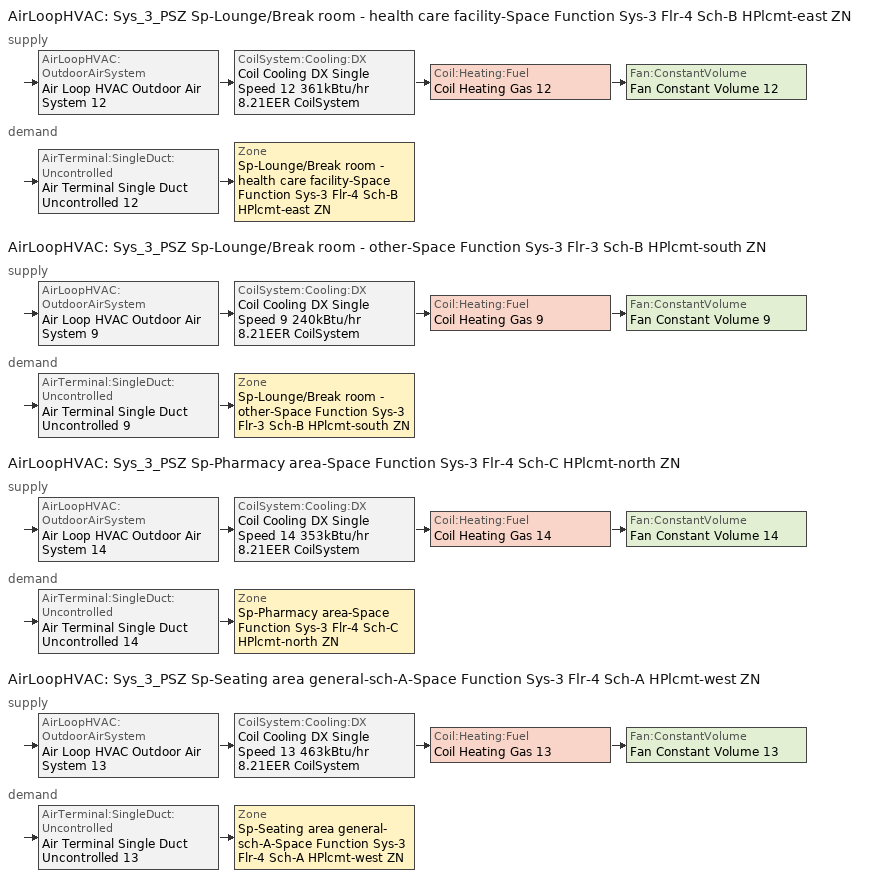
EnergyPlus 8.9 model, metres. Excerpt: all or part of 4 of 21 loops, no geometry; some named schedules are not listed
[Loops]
AirLoopHVAC 'Sys_3_PSZ Sp-Lounge/Break room - health care facility-Space Function Sys-3 Flr-4 Sch-B HPlcmt-east ZN'
 supply: AirLoopHVAC:OutdoorAirSystem 'Air Loop HVAC Outdoor Air System 12' > CoilSystem:Cooling:DX 'Coil Cooling DX Single Speed 12 361kBtu/hr 8.21EER CoilSystem' > Coil:Heating:Fuel 'Coil Heating Gas 12' > Fan:ConstantVolume 'Fan Constant Volume 12'
 demand: AirTerminal:SingleDuct:Uncontrolled 'Air Terminal Single Duct Uncontrolled 12' > Zone 'Sp-Lounge/Break room - health care facility-Space Function Sys-3 Flr-4 Sch-B HPlcmt-east ZN'
AirLoopHVAC 'Sys_3_PSZ Sp-Lounge/Break room - other-Space Function Sys-3 Flr-3 Sch-B HPlcmt-south ZN'
 supply: AirLoopHVAC:OutdoorAirSystem 'Air Loop HVAC Outdoor Air System 9' > CoilSystem:Cooling:DX 'Coil Cooling DX Single Speed 9 240kBtu/hr 8.21EER CoilSystem' > Coil:Heating:Fuel 'Coil Heating Gas 9' > Fan:ConstantVolume 'Fan Constant Volume 9'
 demand: AirTerminal:SingleDuct:Uncontrolled 'Air Terminal Single Duct Uncontrolled 9' > Zone 'Sp-Lounge/Break room - other-Space Function Sys-3 Flr-3 Sch-B HPlcmt-south ZN'
AirLoopHVAC 'Sys_3_PSZ Sp-Pharmacy area-Space Function Sys-3 Flr-4 Sch-C HPlcmt-north ZN'
 supply: AirLoopHVAC:OutdoorAirSystem 'Air Loop HVAC Outdoor Air System 14' > CoilSystem:Cooling:DX 'Coil Cooling DX Single Speed 14 353kBtu/hr 8.21EER CoilSystem' > Coil:Heating:Fuel 'Coil Heating Gas 14' > Fan:ConstantVolume 'Fan Constant Volume 14'
 demand: AirTerminal:SingleDuct:Uncontrolled 'Air Terminal Single Duct Uncontrolled 14' > Zone 'Sp-Pharmacy area-Space Function Sys-3 Flr-4 Sch-C HPlcmt-north ZN'
AirLoopHVAC 'Sys_3_PSZ Sp-Seating area general-sch-A-Space Function Sys-3 Flr-4 Sch-A HPlcmt-west ZN'
 supply: AirLoopHVAC:OutdoorAirSystem 'Air Loop HVAC Outdoor Air System 13' > CoilSystem:Cooling:DX 'Coil Cooling DX Single Speed 13 463kBtu/hr 8.21EER CoilSystem' > Coil:Heating:Fuel 'Coil Heating Gas 13' > Fan:ConstantVolume 'Fan Constant Volume 13'
 demand: AirTerminal:SingleDuct:Uncontrolled 'Air Terminal Single Duct Uncontrolled 13' > Zone 'Sp-Seating area general-sch-A-Space Function Sys-3 Flr-4 Sch-A HPlcmt-west ZN'
[ZoneControl:Thermostat] Control Object Type 1=ThermostatSetpoint:DualSetpoint
Name | Zone or ZoneList | Control Type Schedule | Control Name 1
Sp-Lounge/Break room - health care facility-Space Function Sys-3 Flr-4 Sch-B HPlcmt-east ZN Thermostat | Sp-Lounge/Break room - health care facility-Space Function Sys-3 Flr-4 Sch-B HPlcmt-east ZN | Sp-Lounge/Break room - health care facility-Space Function Sys-3 Flr-4 Sch-B HPlcmt-east ZN Thermostat Schedule | Space Function Lounge/Break room - health care facility Thermostat 2
Sp-Lounge/Break room - other-Space Function Sys-3 Flr-3 Sch-B HPlcmt-south ZN Thermostat | Sp-Lounge/Break room - other-Space Function Sys-3 Flr-3 Sch-B HPlcmt-south ZN | Sp-Lounge/Break room - other-Space Function Sys-3 Flr-3 Sch-B HPlcmt-south ZN Thermostat Schedule | Space Function Lounge/Break room - other Thermostat 2
Sp-Pharmacy area-Space Function Sys-3 Flr-4 Sch-C HPlcmt-north ZN Thermostat | Sp-Pharmacy area-Space Function Sys-3 Flr-4 Sch-C HPlcmt-north ZN | Sp-Pharmacy area-Space Function Sys-3 Flr-4 Sch-C HPlcmt-north ZN Thermostat Schedule | Space Function Pharmacy area Thermostat 2
Sp-Seating area general-sch-A-Space Function Sys-3 Flr-4 Sch-A HPlcmt-west ZN Thermostat | Sp-Seating area general-sch-A-Space Function Sys-3 Flr-4 Sch-A HPlcmt-west ZN | Sp-Seating area general-sch-A-Space Function Sys-3 Flr-4 Sch-A HPlcmt-west ZN Thermostat Schedule | Space Function Seating area general-sch-A Thermostat 2
[ThermostatSetpoint:DualSetpoint]
Name | Heating Setpoint Temperature Schedule | Cooling Setpoint Temperature Schedule
Space Function Lounge/Break room - health care facility Thermostat 2; Space Function Lounge/Break room - other Thermostat 2 | NECB-B-Thermostat Setpoint-Heating | NECB-B-Thermostat Setpoint-Cooling
Space Function Pharmacy area Thermostat 2 | NECB-C-Thermostat Setpoint-Heating | NECB-C-Thermostat Setpoint-Cooling
Space Function Seating area general-sch-A Thermostat 2 | NECB-A-Thermostat Setpoint-Heating | NECB-A-Thermostat Setpoint-Cooling
[Zone equipment]
Sp-Lounge/Break room - health care facility-Space Function Sys-3 Flr-4 Sch-B HPlcmt-east ZN: Air Terminal Single Duct Uncontrolled 12, Zone HVAC Baseboard Convective Water 12
Sp-Lounge/Break room - other-Space Function Sys-3 Flr-3 Sch-B HPlcmt-south ZN: Air Terminal Single Duct Uncontrolled 9, Zone HVAC Baseboard Convective Water 9
Sp-Pharmacy area-Space Function Sys-3 Flr-4 Sch-C HPlcmt-north ZN: Air Terminal Single Duct Uncontrolled 14, Zone HVAC Baseboard Convective Water 14
Sp-Seating area general-sch-A-Space Function Sys-3 Flr-4 Sch-A HPlcmt-west ZN: Air Terminal Single Duct Uncontrolled 13, Zone HVAC Baseboard Convective Water 13
[Sizing:Zone] Zone Cooling Design Supply Air Temperature Input Method=SupplyAirTemperature; Zone Cooling Design Supply Air Temperature {C}=13; Zone Cooling Design Supply Air Temperature Difference {deltaC}=11.11; Zone Heating Design Supply Air Temperature Input Method=SupplyAirTemperature; Zone Heating Design Supply Air Temperature {C}=43; Zone Heating Design Supply Air Temperature Difference {deltaC}=11.11; Zone Cooling Design Supply Air Humidity Ratio {kgWater/kgDryAir}=0.0085; Zone Heating Design Supply Air Humidity Ratio {kgWater/kgDryAir}=0.008; Zone Heating Sizing Factor=1.3; Zone Cooling Sizing Factor=1.1; Cooling Design Air Flow Method=DesignDay; Cooling Design Air Flow Rate {m3/s}=0; Cooling Minimum Air Flow per Zone Floor Area {m3/s-m2}=0.000762; Cooling Minimum Air Flow {m3/s}=0; Cooling Minimum Air Flow Fraction=0; Heating Design Air Flow Method=DesignDay; Heating Design Air Flow Rate {m3/s}=0; Heating Maximum Air Flow per Zone Floor Area {m3/s-m2}=0.002032; Heating Maximum Air Flow {m3/s}=0.141576; Heating Maximum Air Flow Fraction=0.3; Account for Dedicated Outdoor Air System=No
Name | Design Specification Outdoor Air Object | Design Specification Zone Air Distribution Object
Sp-Lounge/Break room - health care facility-Space Function Sys-3 Flr-4 Sch-B HPlcmt-east ZN | Space Function Lounge/Break room - health care facility Ventilation | Sp-Lounge/Break room - health care facility-Space Function Sys-3 Flr-4 Sch-B HPlcmt-east ZN Design Spec Zone Air Dist
Sp-Lounge/Break room - other-Space Function Sys-3 Flr-3 Sch-B HPlcmt-south ZN | Space Function Lounge/Break room - other Ventilation | Sp-Lounge/Break room - other-Space Function Sys-3 Flr-3 Sch-B HPlcmt-south ZN Design Spec Zone Air Dist
Sp-Pharmacy area-Space Function Sys-3 Flr-4 Sch-C HPlcmt-north ZN | Space Function Pharmacy area Ventilation | Sp-Pharmacy area-Space Function Sys-3 Flr-4 Sch-C HPlcmt-north ZN Design Spec Zone Air Dist
Sp-Seating area general-sch-A-Space Function Sys-3 Flr-4 Sch-A HPlcmt-west ZN | Space Function Seating area general-sch-A Ventilation | Sp-Seating area general-sch-A-Space Function Sys-3 Flr-4 Sch-A HPlcmt-west ZN Design Spec Zone Air Dist
[DesignSpecification:ZoneAirDistribution] Zone Air Distribution Effectiveness in Cooling Mode=1; Zone Air Distribution Effectiveness in Heating Mode=1
Sp-Lounge/Break room - health care facility-Space Function Sys-3 Flr-4 Sch-B HPlcmt-east ZN Design Spec Zone Air Dist; Sp-Lounge/Break room - other-Space Function Sys-3 Flr-3 Sch-B HPlcmt-south ZN Design Spec Zone Air Dist; Sp-Pharmacy area-Space Function Sys-3 Flr-4 Sch-C HPlcmt-north ZN Design Spec Zone Air Dist; Sp-Seating area general-sch-A-Space Function Sys-3 Flr-4 Sch-A HPlcmt-west ZN Design Spec Zone Air Dist
[Controller:MechanicalVentilation] Demand Controlled Ventilation=No; System Outdoor Air Method=ZoneSum
Name | Availability Schedule | Zone Name 1 | Design Specification Outdoor Air Object Name 1 | Design Specification Zone Air Distribution Object Name 1
Controller Mechanical Ventilation 12 | Sys_3_PSZ Sp-Lounge/Break room - health care facility-Space Function Sys-3 Flr-4 Sch-B HPlcmt-east ZN Occ Sch | Sp-Lounge/Break room - health care facility-Space Function Sys-3 Flr-4 Sch-B HPlcmt-east ZN | Space Function Lounge/Break room - health care facility Ventilation | Sp-Lounge/Break room - health care facility-Space Function Sys-3 Flr-4 Sch-B HPlcmt-east ZN Design Spec Zone Air Dist
Controller Mechanical Ventilation 9 | Sys_3_PSZ Sp-Lounge/Break room - other-Space Function Sys-3 Flr-3 Sch-B HPlcmt-south ZN Occ Sch | Sp-Lounge/Break room - other-Space Function Sys-3 Flr-3 Sch-B HPlcmt-south ZN | Space Function Lounge/Break room - other Ventilation | Sp-Lounge/Break room - other-Space Function Sys-3 Flr-3 Sch-B HPlcmt-south ZN Design Spec Zone Air Dist
Controller Mechanical Ventilation 14 | Sys_3_PSZ Sp-Pharmacy area-Space Function Sys-3 Flr-4 Sch-C HPlcmt-north ZN Occ Sch | Sp-Pharmacy area-Space Function Sys-3 Flr-4 Sch-C HPlcmt-north ZN | Space Function Pharmacy area Ventilation | Sp-Pharmacy area-Space Function Sys-3 Flr-4 Sch-C HPlcmt-north ZN Design Spec Zone Air Dist
Controller Mechanical Ventilation 13 | Sys_3_PSZ Sp-Seating area general-sch-A-Space Function Sys-3 Flr-4 Sch-A HPlcmt-west ZN Occ Sch | Sp-Seating area general-sch-A-Space Function Sys-3 Flr-4 Sch-A HPlcmt-west ZN | Space Function Seating area general-sch-A Ventilation | Sp-Seating area general-sch-A-Space Function Sys-3 Flr-4 Sch-A HPlcmt-west ZN Design Spec Zone Air Dist
[DesignSpecification:OutdoorAir] Outdoor Air Method=Sum; Outdoor Air Flow per Person {m3/s-person}=0; Outdoor Air Flow per Zone {m3/s}=0; Outdoor Air Flow Air Changes per Hour {1/hr}=0
Name | Outdoor Air Flow per Zone Floor Area {m3/s-m2}
Space Function Lounge/Break room - health care facility Ventilation | 0.00127
Space Function Lounge/Break room - other Ventilation | 0.0009398
Space Function Pharmacy area Ventilation | 0.00115011
Space Function Seating area general-sch-A Ventilation | 0.00404876
[AirTerminal:SingleDuct:Uncontrolled] Availability Schedule=Always On Discrete; Maximum Air Flow Rate {m3/s}=AutoSize
Air Terminal Single Duct Uncontrolled 12; Air Terminal Single Duct Uncontrolled 9; Air Terminal Single Duct Uncontrolled 14; Air Terminal Single Duct Uncontrolled 13
[AirLoopHVAC] Design Supply Air Flow Rate {m3/s}=AutoSize
Sys_3_PSZ Sp-Lounge/Break room - health care facility-Space Function Sys-3 Flr-4 Sch-B HPlcmt-east ZN; Sys_3_PSZ Sp-Lounge/Break room - other-Space Function Sys-3 Flr-3 Sch-B HPlcmt-south ZN; Sys_3_PSZ Sp-Pharmacy area-Space Function Sys-3 Flr-4 Sch-C HPlcmt-north ZN; Sys_3_PSZ Sp-Seating area general-sch-A-Space Function Sys-3 Flr-4 Sch-A HPlcmt-west ZN
[Sizing:System] Type of Load to Size On=Sensible; Design Outdoor Air Flow Rate {m3/s}=Autosize; Central Heating Maximum System Air Flow Ratio=1; Preheat Design Temperature {C}=7; Preheat Design Humidity Ratio {kgWater/kgDryAir}=0.008; Precool Design Temperature {C}=13; Precool Design Humidity Ratio {kgWater/kgDryAir}=0.008; Central Cooling Design Supply Air Temperature {C}=13; Central Heating Design Supply Air Temperature {C}=43; Type of Zone Sum to Use=NonCoincident; 100% Outdoor Air in Cooling=No; 100% Outdoor Air in Heating=No; Central Cooling Design Supply Air Humidity Ratio {kgWater/kgDryAir}=0.0085; Central Heating Design Supply Air Humidity Ratio {kgWater/kgDryAir}=0.008; Cooling Supply Air Flow Rate Method=DesignDay; Cooling Supply Air Flow Rate {m3/s}=0; Cooling Supply Air Flow Rate Per Floor Area {m3/s-m2}=0.00996765; Cooling Fraction of Autosized Cooling Supply Air Flow Rate=1; Cooling Supply Air Flow Rate Per Unit Cooling Capacity {m3/s-W}=3.94755e-05; Heating Supply Air Flow Rate Method=DesignDay; Heating Supply Air Flow Rate {m3/s}=0; Heating Supply Air Flow Rate Per Floor Area {m3/s-m2}=0.00996765; Heating Fraction of Autosized Heating Supply Air Flow Rate=1; Heating Fraction of Autosized Cooling Supply Air Flow Rate=1; Heating Supply Air Flow Rate Per Unit Heating Capacity {m3/s-W}=3.15882e-05; System Outdoor Air Method=ZoneSum; Zone Maximum Outdoor Air Fraction=1; Cooling Design Capacity Method=CoolingDesignCapacity; Cooling Design Capacity {W}=Autosize; Cooling Design Capacity Per Floor Area {W/m2}=234.7; Fraction of Autosized Cooling Design Capacity=1; Heating Design Capacity Method=HeatingDesignCapacity; Heating Design Capacity {W}=Autosize; Heating Design Capacity Per Floor Area {W/m2}=157; Fraction of Autosized Heating Design Capacity=1; Central Cooling Capacity Control Method=OnOff
Sys_3_PSZ Sp-Lounge/Break room - health care facility-Space Function Sys-3 Flr-4 Sch-B HPlcmt-east ZN; Sys_3_PSZ Sp-Lounge/Break room - other-Space Function Sys-3 Flr-3 Sch-B HPlcmt-south ZN; Sys_3_PSZ Sp-Pharmacy area-Space Function Sys-3 Flr-4 Sch-C HPlcmt-north ZN; Sys_3_PSZ Sp-Seating area general-sch-A-Space Function Sys-3 Flr-4 Sch-A HPlcmt-west ZN
[Controller:OutdoorAir] Minimum Outdoor Air Flow Rate {m3/s}=Autosize; Maximum Outdoor Air Flow Rate {m3/s}=Autosize; Economizer Control Type=DifferentialEnthalpy; Economizer Control Action Type=ModulateFlow; Lockout Type=NoLockout; Minimum Limit Type=FixedMinimum; High Humidity Control=No; Control High Indoor Humidity Based on Outdoor Humidity Ratio=Yes
Name | Minimum Outdoor Air Schedule | Mechanical Ventilation Controller | Heat Recovery Bypass Control Type
Controller Outdoor Air 12 | Sys_3_PSZ Sp-Lounge/Break room - health care facility-Space Function Sys-3 Flr-4 Sch-B HPlcmt-east ZN Occ Sch | Controller Mechanical Ventilation 12 | BypassWhenOAFlowGreaterThanMinimum
Controller Outdoor Air 9 | Sys_3_PSZ Sp-Lounge/Break room - other-Space Function Sys-3 Flr-3 Sch-B HPlcmt-south ZN Occ Sch | Controller Mechanical Ventilation 9 | BypassWhenWithinEconomizerLimits
Controller Outdoor Air 14 | Sys_3_PSZ Sp-Pharmacy area-Space Function Sys-3 Flr-4 Sch-C HPlcmt-north ZN Occ Sch | Controller Mechanical Ventilation 14 | BypassWhenOAFlowGreaterThanMinimum
Controller Outdoor Air 13 | Sys_3_PSZ Sp-Seating area general-sch-A-Space Function Sys-3 Flr-4 Sch-A HPlcmt-west ZN Occ Sch | Controller Mechanical Ventilation 13 | BypassWhenOAFlowGreaterThanMinimum
[HeatExchanger:AirToAir:SensibleAndLatent] Availability Schedule=Always On Discrete; Nominal Supply Air Flow Rate {m3/s}=Autosize; Sensible Effectiveness at 100% Heating Air Flow=0.5; Latent Effectiveness at 100% Heating Air Flow=0.5; Sensible Effectiveness at 75% Heating Air Flow=0.5; Latent Effectiveness at 75% Heating Air Flow=0.5; Sensible Effectiveness at 100% Cooling Air Flow=0.5; Latent Effectiveness at 100% Cooling Air Flow=0.5; Sensible Effectiveness at 75% Cooling Air Flow=0.5; Latent Effectiveness at 75% Cooling Air Flow=0.5; Supply Air Outlet Temperature Control=Yes; Heat Exchanger Type=Rotary; Frost Control Type=ExhaustOnly; Threshold Temperature {C}=-23.3; Initial Defrost Time Fraction=0.167; Rate of Defrost Time Fraction Increase {1/K}=1.44; Economizer Lockout=Yes
Name | Nominal Electric Power {W}
Sys_3_PSZ Sp-Lounge/Break room - health care facility-Space Function Sys-3 Flr-4 Sch-B HPlcmt-east ZN ERV | 1758.55
Sys_3_PSZ Sp-Pharmacy area-Space Function Sys-3 Flr-4 Sch-C HPlcmt-north ZN ERV | 1597.26
Sys_3_PSZ Sp-Seating area general-sch-A-Space Function Sys-3 Flr-4 Sch-A HPlcmt-west ZN ERV | 5496.85
[SetpointManager:OutdoorAirPretreat] Control Variable=Temperature; Minimum Setpoint Temperature {C}=-99; Maximum Setpoint Temperature {C}=99; Minimum Setpoint Humidity Ratio {kgWater/kgDryAir}=1e-05; Maximum Setpoint Humidity Ratio {kgWater/kgDryAir}=1
Setpoint Manager Outdoor Air Pretreat 1; Setpoint Manager Outdoor Air Pretreat 2; Setpoint Manager Outdoor Air Pretreat 3
[SetpointManager:MixedAir] Control Variable=Temperature
Node 185 OS Default SPM; Node 184 OS Default SPM; Node 183 OS Default SPM; Node 146 OS Default SPM; Node 145 OS Default SPM; Node 144 OS Default SPM; Node 211 OS Default SPM; Node 210 OS Default SPM; Node 209 OS Default SPM; Node 198 OS Default SPM; Node 197 OS Default SPM; Node 196 OS Default SPM
[CoilSystem:Cooling:DX] Availability Schedule=Always On Discrete
Name | Cooling Coil
Coil Cooling DX Single Speed 12 361kBtu/hr 8.21EER CoilSystem | Coil Cooling DX Single Speed 12 361kBtu/hr 8.21EER
Coil Cooling DX Single Speed 9 240kBtu/hr 8.21EER CoilSystem | Coil Cooling DX Single Speed 9 240kBtu/hr 8.21EER
Coil Cooling DX Single Speed 14 353kBtu/hr 8.21EER CoilSystem | Coil Cooling DX Single Speed 14 353kBtu/hr 8.21EER
Coil Cooling DX Single Speed 13 463kBtu/hr 8.21EER CoilSystem | Coil Cooling DX Single Speed 13 463kBtu/hr 8.21EER
[Coil:Cooling:DX:SingleSpeed] Availability Schedule=Always On Discrete; Gross Rated Total Cooling Capacity {W}=Autosize; Gross Rated Sensible Heat Ratio=Autosize; Rated Air Flow Rate {m3/s}=Autosize; Rated Evaporator Fan Power Per Volume Flow Rate {W/(m3/s)}=773.3; Total Cooling Capacity Function of Temperature Curve=DXCOOL-NECB2011-REF-CAPFT; Total Cooling Capacity Function of Flow Fraction Curve=DXCOOL-NECB2011-REF-CAPFFLOW; Energy Input Ratio Function of Temperature Curve=DXCOOL-NECB2011-REF-COOLEIRFT; Energy Input Ratio Function of Flow Fraction Curve=DXCOOL-NECB2011-REF-COOLEIRFFLOW; Part Load Fraction Correlation Curve=DXCOOL-NECB2011-REF-COOLPLFFPLR; Condenser Type=AirCooled; Evaporative Condenser Effectiveness=0; Evaporative Condenser Air Flow Rate {m3/s}=Autosize; Evaporative Condenser Pump Rated Power Consumption {W}=Autosize; Crankcase Heater Capacity {W}=0; Maximum Outdoor Dry-Bulb Temperature for Crankcase Heater Operation {C}=0; Basin Heater Capacity {W/K}=0; Basin Heater Setpoint Temperature {C}=10
Name | Gross Rated Cooling COP {W/W}
Coil Cooling DX Single Speed 12 361kBtu/hr 8.21EER | 3.0075
Coil Cooling DX Single Speed 9 240kBtu/hr 8.21EER | 2.92977
Coil Cooling DX Single Speed 14 353kBtu/hr 8.21EER | 3.0022
Coil Cooling DX Single Speed 13 463kBtu/hr 8.21EER | 3.07308
[Coil:Heating:Fuel] Availability Schedule=Always On Discrete; Fuel Type=NaturalGas; Burner Efficiency=0.81; Nominal Capacity {W}=AutoSize; Parasitic Electric Load {W}=0; Part Load Fraction Correlation Curve=FURNACE-EFFPLR-NECB2011; Parasitic Fuel Load {W}=0
Coil Heating Gas 12; Coil Heating Gas 9; Coil Heating Gas 14; Coil Heating Gas 13
[Fan:ConstantVolume] Fan Total Efficiency=0.39975; Pressure Rise {Pa}=640; Maximum Flow Rate {m3/s}=AutoSize; Motor Efficiency=0.615; Motor In Airstream Fraction=1
Name | Availability Schedule
Fan Constant Volume 12 | Sys_3_PSZ Sp-Lounge/Break room - health care facility-Space Function Sys-3 Flr-4 Sch-B HPlcmt-east ZN Occ Sch
Fan Constant Volume 9 | Sys_3_PSZ Sp-Lounge/Break room - other-Space Function Sys-3 Flr-3 Sch-B HPlcmt-south ZN Occ Sch
Fan Constant Volume 14 | Sys_3_PSZ Sp-Pharmacy area-Space Function Sys-3 Flr-4 Sch-C HPlcmt-north ZN Occ Sch
Fan Constant Volume 13 | Sys_3_PSZ Sp-Seating area general-sch-A-Space Function Sys-3 Flr-4 Sch-A HPlcmt-west ZN Occ Sch
[SetpointManager:SingleZone:Reheat] Control Variable=Temperature; Minimum Supply Air Temperature {C}=13; Maximum Supply Air Temperature {C}=43
Name | Control Zone
Setpoint Manager Single Zone Reheat 12 | Sp-Lounge/Break room - health care facility-Space Function Sys-3 Flr-4 Sch-B HPlcmt-east ZN
Setpoint Manager Single Zone Reheat 9 | Sp-Lounge/Break room - other-Space Function Sys-3 Flr-3 Sch-B HPlcmt-south ZN
Setpoint Manager Single Zone Reheat 14 | Sp-Pharmacy area-Space Function Sys-3 Flr-4 Sch-C HPlcmt-north ZN
Setpoint Manager Single Zone Reheat 13 | Sp-Seating area general-sch-A-Space Function Sys-3 Flr-4 Sch-A HPlcmt-west ZN
[Schedule:Compact]
Sp-Lounge/Break room - health care facility-Space Function Sys-3 Flr-4 Sch-B HPlcmt-east ZN Thermostat Schedule; Sp-Lounge/Break room - other-Space Function Sys-3 Flr-3 Sch-B HPlcmt-south ZN Thermostat Schedule; Sp-Pharmacy area-Space Function Sys-3 Flr-4 Sch-C HPlcmt-north ZN Thermostat Schedule; Sp-Seating area general-sch-A-Space Function Sys-3 Flr-4 Sch-A HPlcmt-west ZN Thermostat Schedule: Through: 12/31, For: AllDays, Until: 24:00, 4
[Schedule:Year]
NECB-B-Thermostat Setpoint-Heating: NECB-B-Thermostat Setpoint-Heating Week Rule - Jan1-Dec31, 1, 1, 12, 31
NECB-B-Thermostat Setpoint-Cooling: NECB-B-Thermostat Setpoint-Cooling Week Rule - Jan1-Dec31, 1, 1, 12, 31
Sys_3_PSZ Sp-Lounge/Break room - health care facility-Space Function Sys-3 Flr-4 Sch-B HPlcmt-east ZN Occ Sch: Sys_3_PSZ Sp-Lounge/Break room - health care facility-Space Function Sys-3 Flr-4 Sch-B HPlcmt-east ZN Occ Sch Week Rule - Jan1-Dec31, 1, 1, 12, 31
Sys_3_PSZ Sp-Lounge/Break room - other-Space Function Sys-3 Flr-3 Sch-B HPlcmt-south ZN Occ Sch: Sys_3_PSZ Sp-Lounge/Break room - other-Space Function Sys-3 Flr-3 Sch-B HPlcmt-south ZN Occ Sch Week Rule - Jan1-Dec31, 1, 1, 12, 31
NECB-A-Thermostat Setpoint-Heating: NECB-A-Thermostat Setpoint-Heating Week Rule - Jan1-Dec31, 1, 1, 12, 31
NECB-A-Thermostat Setpoint-Cooling: NECB-A-Thermostat Setpoint-Cooling Week Rule - Jan1-Dec31, 1, 1, 12, 31
NECB-C-Thermostat Setpoint-Heating: NECB-C-Thermostat Setpoint-Heating Week Rule - Jan1-Dec31, 1, 1, 12, 31
NECB-C-Thermostat Setpoint-Cooling: NECB-C-Thermostat Setpoint-Cooling Week Rule - Jan1-Dec31, 1, 1, 12, 31
Sys_3_PSZ Sp-Pharmacy area-Space Function Sys-3 Flr-4 Sch-C HPlcmt-north ZN Occ Sch: Sys_3_PSZ Sp-Pharmacy area-Space Function Sys-3 Flr-4 Sch-C HPlcmt-north ZN Occ Sch Week Rule - Jan1-Dec31, 1, 1, 12, 31
Sys_3_PSZ Sp-Seating area general-sch-A-Space Function Sys-3 Flr-4 Sch-A HPlcmt-west ZN Occ Sch: Sys_3_PSZ Sp-Seating area general-sch-A-Space Function Sys-3 Flr-4 Sch-A HPlcmt-west ZN Occ Sch Week Rule - Jan1-Dec31, 1, 1, 12, 31
[Schedule:Constant]
Always On Discrete: Hourly Value=1
[Curve:Biquadratic] Minimum Value of x {BasedOnField A2}=13; Maximum Value of x {BasedOnField A2}=24; Minimum Value of y {BasedOnField A3}=24; Maximum Value of y {BasedOnField A3}=46
Name | Coefficient1 Constant | Coefficient2 x | Coefficient3 x**2 | Coefficient4 y | Coefficient5 y**2 | Coefficient6 x*y
DXCOOL-NECB2011-REF-CAPFT | 0.867905 | 0.0142459 | 0.00055436 | -0.0075575 | 3.3e-05 | -0.0001918
DXCOOL-NECB2011-REF-COOLEIRFT | 0.116936 | 0.0284933 | -0.0004112 | 0.0214108 | 0.00016103 | -0.0006791
[Curve:Quadratic] Coefficient1 Constant=1; Coefficient2 x=0; Coefficient3 x**2=0; Minimum Value of x {BasedOnField A2}=0; Maximum Value of x {BasedOnField A2}=1
DXCOOL-NECB2011-REF-CAPFFLOW; DXCOOL-NECB2011-REF-COOLEIRFFLOW
[Curve:Cubic] Maximum Value of x {BasedOnField A2}=1
Name | Coefficient1 Constant | Coefficient2 x | Coefficient3 x**2 | Coefficient4 x**3 | Minimum Value of x {BasedOnField A2}
DXCOOL-NECB2011-REF-COOLPLFFPLR | 0.0277 | 4.9151 | -8.184 | 4.2702 | 0.7
FURNACE-EFFPLR-NECB2011 | 0.7277 | 1.0667 | -1.5174 | 0.7282 | 0
